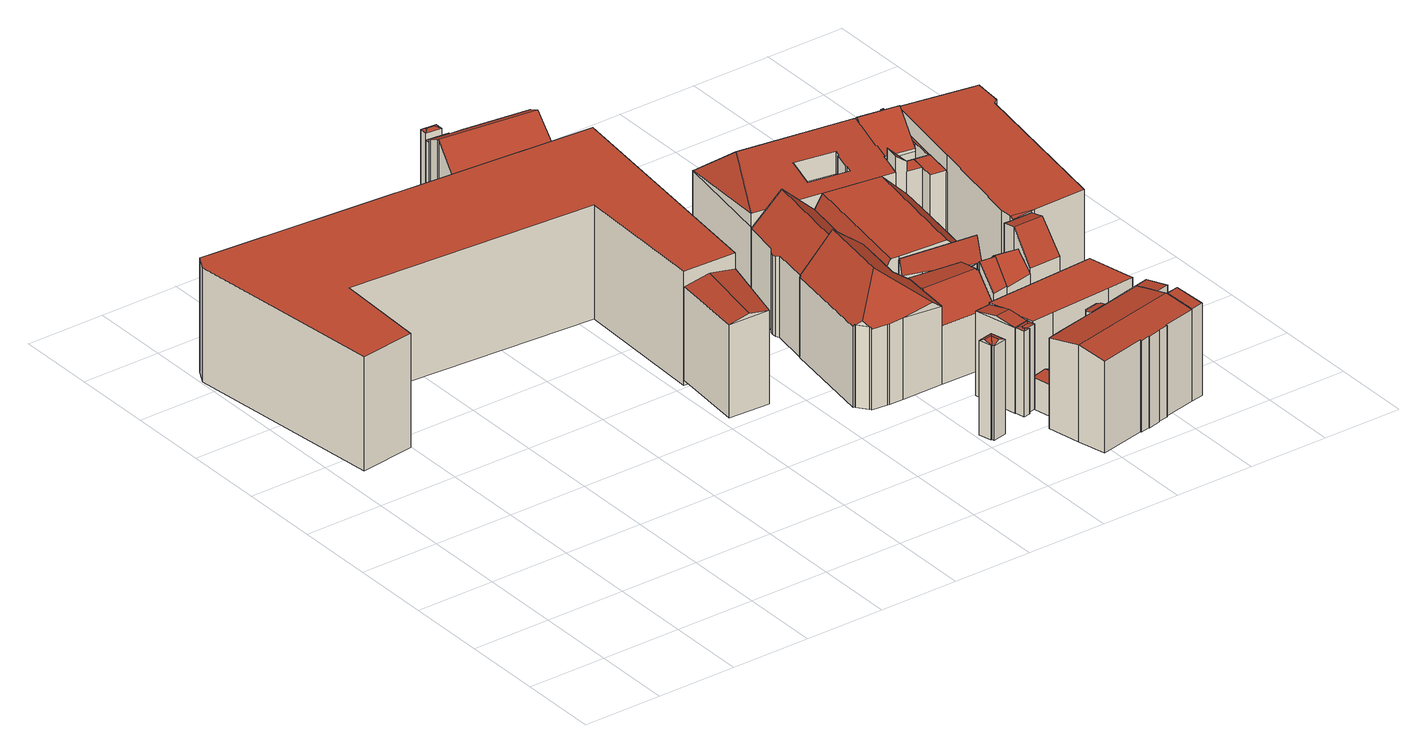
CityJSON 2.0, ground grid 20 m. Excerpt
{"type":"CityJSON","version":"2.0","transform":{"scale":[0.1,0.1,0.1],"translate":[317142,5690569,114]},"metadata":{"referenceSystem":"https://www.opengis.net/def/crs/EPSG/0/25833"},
"CityObjects":{
"building1":{"type":"Building","attributes":{"Gemeindeschluessel":14713000,"Dachneigung":90,"Dachorientierung":0,"MittlereTraufHoehe":143.34,"QualitaetDacherkennung":25,"ObjektHoehe":28.75,"BodenHoehe":114.59,"Geometrietyp2DReferenz":"3000","AbsoluteHoehe":143.34,"Dachflaeche":3677.86,"function":"31001_9998","roofType":"1000","measuredHeight":28.75,"storeysAboveGround":10},"geometry":[{"type":"MultiSurface","lod":"2","boundaries":[[[0,1,2,3]],[[1,4,5,2]],[[1,0,6,7,8,9,10,11,4]],[[5,12,13,14,15,16,17,3,2]],[[4,11,12,5]],[[11,10,13,12]],[[10,9,14,13]],[[9,8,15,14]],[[8,7,16,15]],[[7,6,17,16]],[[6,0,3,17]]],"semantics":{"surfaces":[{"type":"WallSurface"},{"type":"RoofSurface"},{"type":"GroundSurface"}],"values":[0,0,1,2,0,0,0,0,0,0,0]}}]},
"building2":{"type":"Building","attributes":{"Gemeindeschluessel":14713000,"Dachneigung":79.06,"Dachorientierung":-169.99,"MittlereTraufHoehe":139.48,"QualitaetDacherkennung":45,"ObjektHoehe":24.61,"BodenHoehe":116.01,"Geometrietyp2DReferenz":"3000","AbsoluteHoehe":140.63,"Dachflaeche":230.26,"function":"31001_9998","roofType":"3100","measuredHeight":24.61,"storeysAboveGround":8},"geometry":[{"type":"MultiSurface","lod":"2","boundaries":[[[18,19,20,21]],[[19,22,23,20]],[[22,24,25,23]],[[24,18,21,25]],[[22,19,26]],[[18,24,27]],[[19,18,27,26]],[[24,22,26,27]],[[21,20,23,25]]],"semantics":{"surfaces":[{"type":"WallSurface"},{"type":"RoofSurface"},{"type":"GroundSurface"}],"values":[0,0,0,0,0,0,1,1,2]}}]},
"building3":{"type":"Building","attributes":{"Dachtyp_tdc":"tdcFreeFormRoof","Gemeindeschluessel":14713000,"Dachneigung":25.82,"QualitaetDacherkennung":21,"Geometrietyp2DReferenz":"3000","function":"31001_9998","roofType":"5000","measuredHeight":24.73},"geometry":[{"type":"MultiSurface","lod":"2","boundaries":[[[28,29,30]],[[31,28,30,32]],[[33,34,35,36,37,38]],[[30,29,34,33]],[[29,39,35,34]],[[39,40,36,35]],[[40,41,37,36]],[[41,32,38,37]],[[32,30,33,38]],[[42,43,31,32,41]],[[42,41,40]],[[43,42,40,39]],[[28,31,43,39,29]]],"semantics":{"surfaces":[{"type":"WallSurface"},{"type":"RoofSurface"},{"type":"GroundSurface"}],"values":[0,1,2,0,0,0,0,0,0,1,0,1,1]}}]},
"building4":{"type":"Building","attributes":{"Dachtyp_tdc":"tdcFreeFormRoof","Gemeindeschluessel":14713000,"Dachneigung":50.03,"QualitaetDacherkennung":28,"Geometrietyp2DReferenz":"3000","function":"31001_9998","roofType":"5000","measuredHeight":29.84},"geometry":[{"type":"MultiSurface","lod":"2","boundaries":[[[44,45,46,47]],[[45,48,49,46]],[[48,50,51,49]],[[50,52,53,51]],[[52,54,55,53]],[[54,56,57,55]],[[56,58,59,57]],[[58,60,61,59]],[[60,62,63,61]],[[62,64,65,63]],[[64,66,67,65]],[[66,68,69,67]],[[68,70,71,69]],[[70,72,73,71]],[[72,74,75,73]],[[74,76,77,75]],[[76,78,79,77]],[[78,44,47,79]],[[58,56,54,80,81,82,64,62,60]],[[80,52,50,48,45,44,78,83,81]],[[81,83,76,74,72,70,68,66,82]],[[54,52,80]],[[66,64,82]],[[78,76,83]],[[47,46,49,51,53,55,57,59,61,63,65,67,69,71,73,75,77,79]]],"semantics":{"surfaces":[{"type":"WallSurface"},{"type":"RoofSurface"},{"type":"GroundSurface"}],"values":[0,0,0,0,0,0,0,0,0,0,0,0,0,0,0,0,0,0,1,1,1,0,0,0,2]}}]},
"building5":{"type":"Building","attributes":{"Gemeindeschluessel":14713000,"Geometrietyp2DReferenz":"3000","function":"31001_9998","roofType":"9999"},"children":["building5-1","building5-2","building5-3"]},
"building5-1":{"type":"BuildingPart","attributes":{"Dachtyp_tdc":"tdcFreeFormRoof","Dachneigung":25.51,"QualitaetDacherkennung":22,"Geometrietyp2DReferenz":"3000","roofType":"5000","measuredHeight":25.89},"parents":["building5"],"geometry":[{"type":"MultiSurface","lod":"2","boundaries":[[[84,85,86,87]],[[85,88,89,90,86]],[[91,84,87,92,93]],[[88,85,94]],[[85,84,95,94]],[[84,91,95]],[[91,88,94,95]],[[87,86,90,92]],[[93,89,88,91]],[[92,90,89,93]]],"semantics":{"surfaces":[{"type":"WallSurface"},{"type":"RoofSurface"},{"type":"GroundSurface"},{"type":"ClosureSurface"}],"values":[0,0,0,1,1,1,1,2,0,3]}}]},
"building5-2":{"type":"BuildingPart","attributes":{"Dachtyp_tdc":"tdcGableRoof","Dachneigung":43.64,"QualitaetDacherkennung":19,"Geometrietyp2DReferenz":"3000","roofType":"3100","measuredHeight":26.24},"parents":["building5"],"geometry":[{"type":"MultiSurface","lod":"2","boundaries":[[[96,97,98,99]],[[100,101,102,103,104,105,106,107,97]],[[97,96,108,100]],[[98,109,110,111,112,113,114,115,116,117,99]],[[97,107,109,98]],[[107,106,110,109]],[[106,105,111,110]],[[105,104,118,112,111]],[[103,102,114,113,119]],[[102,101,115,114]],[[101,100,116,115]],[[100,108,117,116]],[[108,96,99,117]],[[119,118,104,103]],[[119,113,112,118]]],"semantics":{"surfaces":[{"type":"WallSurface"},{"type":"RoofSurface"},{"type":"GroundSurface"},{"type":"ClosureSurface"}],"values":[0,1,1,2,0,0,0,0,0,0,0,0,0,0,3]}}]},
"building5-3":{"type":"BuildingPart","attributes":{"Dachtyp_tdc":"tdcPolyFlatRoof","Dachneigung":0,"QualitaetDacherkennung":14,"Geometrietyp2DReferenz":"3000","roofType":"1000","measuredHeight":23.74},"parents":["building5"],"geometry":[{"type":"MultiSurface","lod":"2","boundaries":[[[89,120,121,90]],[[120,119,113,121]],[[118,93,92,112]],[[118,119,120,89,93]],[[90,121,113,112,92]],[[112,113,119,118]],[[90,92,93,89]]],"semantics":{"surfaces":[{"type":"WallSurface"},{"type":"RoofSurface"},{"type":"GroundSurface"},{"type":"ClosureSurface"}],"values":[0,0,0,1,2,3,3]}}]},
"building6":{"type":"Building","attributes":{"Dachtyp_tdc":"tdcFreeFormRoof","Gemeindeschluessel":14713000,"Dachneigung":11.14,"QualitaetDacherkennung":43,"Geometrietyp2DReferenz":"3000","function":"31001_9998","roofType":"5000","measuredHeight":21.67},"geometry":[{"type":"MultiSurface","lod":"2","boundaries":[[[122,123,124,125]],[[123,126,127,124]],[[126,128,129,127]],[[128,130,131,129]],[[130,132,133,131]],[[132,122,125,133]],[[134,132,130]],[[135,134,130,128]],[[136,137,135,128,126]],[[136,126,123]],[[137,136,123,122]],[[134,135,137,122,132]],[[125,124,127,129,131,133]]],"semantics":{"surfaces":[{"type":"WallSurface"},{"type":"RoofSurface"},{"type":"GroundSurface"}],"values":[0,0,0,0,0,0,1,1,1,1,1,1,2]}}]},
"building7":{"type":"Building","attributes":{"Dachtyp_tdc":"tdcFreeFormRoof","Gemeindeschluessel":14713000,"Dachneigung":42.42,"QualitaetDacherkennung":17,"Geometrietyp2DReferenz":"3000","function":"31001_9998","roofType":"5000","measuredHeight":21.02},"geometry":[{"type":"MultiSurface","lod":"2","boundaries":[[[138,139,51,53]],[[139,140,49,51]],[[140,141,142,49]],[[141,143,144,142]],[[145,146,147,138,148,149,150,151]],[[152,153,154,146,145]],[[139,147,146,154,140]],[[140,154,153,141]],[[141,153,152,143]],[[143,152,145,151,155]],[[155,151,150,156]],[[156,150,149,157]],[[157,149,148]],[[138,147,139]],[[144,158,159,160,161,53,51,49,142]],[[143,155,158,144]],[[155,156,159,158]],[[156,157,160,159]],[[157,148,161,160]],[[148,138,53,161]]],"semantics":{"surfaces":[{"type":"WallSurface"},{"type":"RoofSurface"},{"type":"GroundSurface"}],"values":[0,0,0,0,1,1,0,0,0,0,0,0,0,0,2,0,0,0,0,0]}}]},
"building8":{"type":"Building","attributes":{"Gemeindeschluessel":14713000,"Geometrietyp2DReferenz":"3000","function":"31001_9998","roofType":"9999"},"children":["building8-1","building8-2","building8-3","building8-4","building8-5","building8-6"]},
"building8-1":{"type":"BuildingPart","attributes":{"Dachtyp_tdc":"tdcPolyFlatRoof","Dachneigung":0,"QualitaetDacherkennung":0,"Geometrietyp2DReferenz":"3000","roofType":"9999","measuredHeight":3.25},"parents":["building8"],"geometry":[{"type":"MultiSurface","lod":"2","boundaries":[[[162,163,164,165]],[[165,164,166,167]],[[164,163,168,166]],[[163,162,169,168]],[[167,166,168,169]],[[167,169,162,165]]],"semantics":{"surfaces":[{"type":"RoofSurface"},{"type":"WallSurface"},{"type":"GroundSurface"},{"type":"ClosureSurface"}],"values":[0,1,1,1,2,3]}}]},
"building8-2":{"type":"BuildingPart","attributes":{"Dachtyp_tdc":"tdcGableRoof","Dachneigung":44.38,"QualitaetDacherkennung":53,"Geometrietyp2DReferenz":"3000","roofType":"3100","measuredHeight":23.27},"parents":["building8"],"geometry":[{"type":"MultiSurface","lod":"2","boundaries":[[[170,171,172,173]],[[174,175,176,177,178,179]],[[175,180,181,176]],[[180,182,183,181]],[[182,170,173,183]],[[180,175,174,184]],[[184,185,186,171,170,182,180]],[[172,187,188,177,176,181,183,173]],[[187,172,171,186,189]],[[190,185,184]],[[191,189,186,185,190]],[[188,187,189,191]],[[174,179,190,184]],[[179,178,191,190]],[[178,177,188,191]]],"semantics":{"surfaces":[{"type":"WallSurface"},{"type":"RoofSurface"},{"type":"GroundSurface"},{"type":"ClosureSurface"}],"values":[0,0,0,0,0,1,1,2,3,0,3,3,0,3,3]}}]},
"building8-3":{"type":"BuildingPart","attributes":{"Dachtyp_tdc":"tdcGableRoof","Dachneigung":69.3,"QualitaetDacherkennung":6,"Geometrietyp2DReferenz":"3000","roofType":"3100","measuredHeight":24.21},"parents":["building8"],"geometry":[{"type":"MultiSurface","lod":"2","boundaries":[[[192,193,194,195]],[[193,196,197,194]],[[196,198,199,200,197]],[[201,202,203,204,205]],[[206,207,203,202,208,209,210,211]],[[206,211,212]],[[212,211,210,192]],[[192,210,209,193]],[[193,209,208,196]],[[196,208,202,201,198]],[[213,207,206]],[[214,204,203,207,213]],[[168,215,187,172,195,194,197,200,169]],[[214,213,216,215,168,163]],[[212,192,195,172,171]],[[163,162,217,218,214]],[[163,168,169,162]],[[169,200,199,217,162]],[[217,199,198,218]],[[204,214,218,205]],[[205,218,198,201]],[[219,216,213,206]],[[189,216,219,186]],[[187,215,216,189]],[[171,186,219,206,212]],[[171,172,187,189,186]]],"semantics":{"surfaces":[{"type":"WallSurface"},{"type":"RoofSurface"},{"type":"GroundSurface"},{"type":"ClosureSurface"}],"values":[0,0,0,1,1,0,0,0,0,0,0,0,2,0,0,0,3,3,3,0,3,0,3,3,0,3]}}]},
"building8-4":{"type":"BuildingPart","attributes":{"Dachtyp_tdc":"tdcGableRoof","Dachneigung":43.13,"QualitaetDacherkennung":54,"Geometrietyp2DReferenz":"3000","roofType":"3100","measuredHeight":28.37},"parents":["building8"],"geometry":[{"type":"MultiSurface","lod":"2","boundaries":[[[220,221,222,223]],[[221,224,225,222]],[[224,226,227,225]],[[226,228,229,227]],[[228,230,231,229]],[[230,232,233,231]],[[232,234,235,233]],[[234,236,237,235]],[[236,238,239,240,241,237]],[[242,220,223,243,244,245]],[[236,234,232,230,228,226,224,221,220]],[[220,242,238,236]],[[223,222,225,227,229,231,233,235,237,241,243]],[[245,239,238,242]],[[244,243,241,240]],[[244,240,239,245]]],"semantics":{"surfaces":[{"type":"WallSurface"},{"type":"RoofSurface"},{"type":"GroundSurface"},{"type":"ClosureSurface"}],"values":[0,0,0,0,0,0,0,0,0,0,1,1,2,0,3,3]}}]},
"building8-5":{"type":"BuildingPart","attributes":{"Dachtyp_tdc":"tdcFreeFormRoof","Dachneigung":45.69,"QualitaetDacherkennung":35,"Geometrietyp2DReferenz":"3000","roofType":"5000","measuredHeight":23.11},"parents":["building8"],"geometry":[{"type":"MultiSurface","lod":"2","boundaries":[[[246,247,248,249,250]],[[250,249,179,178]],[[251,252,253,254]],[[254,253,255,256]],[[256,255,247,246]],[[257,258,252,251]],[[216,258,257]],[[259,177,188,187,215,260,261,262,263,264]],[[250,178,177,259]],[[216,257,260,215]],[[257,251,261,260]],[[251,254,262,261]],[[254,256,263,262]],[[256,246,264,263]],[[246,250,259,264]],[[252,258,216,219,265,248,247,255,253]],[[248,265,185,190,179,249]],[[186,185,265,219]],[[191,190,185,186,189]],[[178,179,190,191]],[[189,186,219,216]],[[187,188,191,189]],[[215,187,189,216]],[[188,177,178,191]]],"semantics":{"surfaces":[{"type":"WallSurface"},{"type":"GroundSurface"},{"type":"RoofSurface"},{"type":"ClosureSurface"}],"values":[0,0,0,0,0,0,0,1,0,0,0,0,0,0,0,2,2,0,3,3,3,3,3,3]}}]},
"building8-6":{"type":"BuildingPart","attributes":{"Dachtyp_tdc":"tdcCutGableRoof","Dachneigung":0,"QualitaetDacherkennung":50,"Geometrietyp2DReferenz":"3000","roofType":"9999","measuredHeight":24.41},"parents":["building8"],"geometry":[{"type":"MultiSurface","lod":"2","boundaries":[[[240,266,267,241]],[[266,268,165,167,267]],[[199,269,270,200]],[[269,271,272,270]],[[271,244,243,272]],[[245,273,274,275,276,239]],[[277,278,279,280,205,218,217]],[[281,280,279,276,275]],[[199,198,201,281,275,274,269]],[[266,278,277,268]],[[240,239,276,279,278,266]],[[268,277,217]],[[269,274,273,271]],[[271,273,245,244]],[[241,267,167,169,200,270,272,243]],[[162,165,268,217]],[[162,169,167,165]],[[169,162,217,199,200]],[[241,243,244,240]],[[280,281,201,205]],[[218,198,199,217]],[[198,218,205,201]],[[244,245,239,240]]],"semantics":{"surfaces":[{"type":"WallSurface"},{"type":"RoofSurface"},{"type":"GroundSurface"},{"type":"ClosureSurface"}],"values":[0,0,0,0,0,1,1,1,0,0,0,0,0,0,2,0,3,3,3,0,3,3,3]}}]},
"building9":{"type":"Building","attributes":{"Gemeindeschluessel":14713000,"Geometrietyp2DReferenz":"3000","function":"31001_9998","roofType":"9999"},"children":["building9-1","building9-2","building9-3","building9-4","building9-5","building9-6","building9-7"]},
"building9-1":{"type":"BuildingPart","attributes":{"Dachtyp_tdc":"tdcPolyFlatRoof","Dachneigung":8.9,"QualitaetDacherkennung":39,"Geometrietyp2DReferenz":"3000","roofType":"2100","measuredHeight":23},"parents":["building9"],"geometry":[{"type":"MultiSurface","lod":"2","boundaries":[[[282,283,284]],[[282,285,286,283]],[[285,287,288,286]],[[287,289,290,288]],[[289,291,292,290]],[[291,293,294,295,292]],[[293,291,289,287,285,282]],[[283,286,288,290,292,295]],[[284,294,293,282]],[[283,295,294,284]]],"semantics":{"surfaces":[{"type":"WallSurface"},{"type":"RoofSurface"},{"type":"GroundSurface"},{"type":"ClosureSurface"}],"values":[0,0,0,0,0,0,1,2,0,3]}}]},
"building9-2":{"type":"BuildingPart","attributes":{"Dachtyp_tdc":"tdcGableRoof","Dachneigung":11.15,"QualitaetDacherkennung":21,"Geometrietyp2DReferenz":"3000","roofType":"3100","measuredHeight":8.63},"parents":["building9"],"geometry":[{"type":"MultiSurface","lod":"2","boundaries":[[[296,297,298,299]],[[297,300,301,298]],[[302,303,304,305]],[[303,306,283,304]],[[307,300,297,296,308]],[[308,306,303,302,307]],[[283,309,299,298,301,310,305,304]],[[309,283,306,308]],[[296,299,309,308]],[[310,301,300,307]],[[302,305,310,307]]],"semantics":{"surfaces":[{"type":"WallSurface"},{"type":"RoofSurface"},{"type":"GroundSurface"},{"type":"ClosureSurface"}],"values":[0,0,0,0,1,1,2,3,3,3,3]}}]},
"building9-3":{"type":"BuildingPart","attributes":{"Dachtyp_tdc":"tdcPolyFlatRoof","Dachneigung":8.75,"QualitaetDacherkennung":75,"Geometrietyp2DReferenz":"3000","roofType":"2100","measuredHeight":23.93},"parents":["building9"],"geometry":[{"type":"MultiSurface","lod":"2","boundaries":[[[311,312,313,314,315]],[[312,316,317,313]],[[316,318,319,317]],[[318,316,312,311,320]],[[314,313,317,319]],[[311,315,320]],[[315,314,319,318,320]]],"semantics":{"surfaces":[{"type":"WallSurface"},{"type":"RoofSurface"},{"type":"GroundSurface"},{"type":"ClosureSurface"}],"values":[0,0,0,1,2,0,3]}}]},
"building9-4":{"type":"BuildingPart","attributes":{"Dachtyp_tdc":"tdcPolyFlatRoof","Dachneigung":9.77,"QualitaetDacherkennung":45,"Geometrietyp2DReferenz":"3000","roofType":"2100","measuredHeight":24.44},"parents":["building9"],"geometry":[{"type":"MultiSurface","lod":"2","boundaries":[[[321,322,323,324]],[[322,325,326,327,323]],[[321,324,328,329]],[[329,325,322,321]],[[324,323,327,328]],[[326,325,329]],[[329,328,327,326]]],"semantics":{"surfaces":[{"type":"WallSurface"},{"type":"RoofSurface"},{"type":"GroundSurface"},{"type":"ClosureSurface"}],"values":[0,0,0,1,2,0,3]}}]},
"building9-5":{"type":"BuildingPart","attributes":{"Dachtyp_tdc":"tdcPolyFlatRoof","Dachneigung":0,"QualitaetDacherkennung":45,"Geometrietyp2DReferenz":"3000","roofType":"1000","measuredHeight":21.91},"parents":["building9"],"geometry":[{"type":"MultiSurface","lod":"2","boundaries":[[[330,331,302,305,332]],[[331,330,333,334,335,336,337,338,339,340]],[[301,341,342,343,344,345,332,305,310]],[[340,339,346,341,301,300]],[[336,335,343,342,347]],[[335,334,344,343]],[[334,333,345,344]],[[333,330,332,345]],[[300,307,302,331,340]],[[300,301,310,307]],[[307,310,305,302]],[[347,337,336]],[[338,346,339]],[[347,342,341,346]],[[347,346,338,337]]],"semantics":{"surfaces":[{"type":"WallSurface"},{"type":"RoofSurface"},{"type":"GroundSurface"},{"type":"ClosureSurface"}],"values":[0,1,2,0,0,0,0,0,0,3,3,0,0,3,3]}}]},
"building9-6":{"type":"BuildingPart","attributes":{"Dachtyp_tdc":"tdcGableRoof","Dachneigung":10.05,"QualitaetDacherkennung":59,"Geometrietyp2DReferenz":"3000","roofType":"3100","measuredHeight":24.42},"parents":["building9"],"geometry":[{"type":"MultiSurface","lod":"2","boundaries":[[[348,349,350,351]],[[349,352,353,350]],[[352,354,355,353]],[[354,356,357,355]],[[356,358,359,357]],[[358,360,361,359]],[[360,362,363,361]],[[362,364,365,363]],[[364,366,367,365]],[[366,368,369,367]],[[368,370,299,369]],[[370,296,299]],[[294,371,372,295]],[[371,315,314,372]],[[373,374,319,318]],[[373,329,328,374]],[[326,348,351,327]],[[373,318,320,315,371,294,284,370,368,366]],[[366,364,362,360,358,356,354,352,349,348,326,329,373]],[[351,350,353,355,357,359,361,363,365,367,369,299,309,283,295,372,314,319,374,328,327]],[[284,306,308,296,370]],[[294,295,283,306,284]],[[306,283,309,308]],[[308,309,299,296]],[[319,314,315,320,318]],[[326,327,328,329]]],"semantics":{"surfaces":[{"type":"WallSurface"},{"type":"RoofSurface"},{"type":"GroundSurface"},{"type":"ClosureSurface"}],"values":[0,0,0,0,0,0,0,0,0,0,0,0,0,0,0,0,0,1,1,2,0,3,3,3,3,3]}}]},
"building9-7":{"type":"BuildingPart","attributes":{"Dachtyp_tdc":"tdcGableRoof","Dachneigung":10.04,"QualitaetDacherkennung":52,"Geometrietyp2DReferenz":"3000","roofType":"3100","measuredHeight":22.48},"parents":["building9"],"geometry":[{"type":"MultiSurface","lod":"2","boundaries":[[[346,375,376,341]],[[375,377,378,376]],[[377,347,342,378]],[[377,375,379]],[[375,346,338,380,379]],[[347,377,379,380,337]],[[341,376,378,342]],[[341,342,347,346]],[[380,338,337]],[[337,338,346,347]]],"semantics":{"surfaces":[{"type":"WallSurface"},{"type":"RoofSurface"},{"type":"GroundSurface"},{"type":"ClosureSurface"}],"values":[0,0,0,0,1,1,2,3,0,3]}}]},
"building10":{"type":"Building","attributes":{"Gemeindeschluessel":14713000,"Geometrietyp2DReferenz":"3000","function":"31001_9998","roofType":"9999"},"children":["building10-1","building10-2","building10-3","building10-4","building10-5","building10-6","building10-7","building10-8","building10-9"]},
"building10-1":{"type":"BuildingPart","attributes":{"Dachtyp_tdc":"tdcPolyFlatRoof","Dachneigung":0,"QualitaetDacherkennung":42,"Geometrietyp2DReferenz":"3000","roofType":"1000","measuredHeight":24},"parents":["building10"],"geometry":[{"type":"MultiSurface","lod":"2","boundaries":[[[381,382,383,384]],[[385,386,387,388]],[[386,385,381,384]],[[383,382,388,387]],[[388,382,381,385]],[[384,383,387,386]]],"semantics":{"surfaces":[{"type":"WallSurface"},{"type":"RoofSurface"},{"type":"GroundSurface"},{"type":"ClosureSurface"}],"values":[0,0,1,2,3,3]}}]},
"building10-2":{"type":"BuildingPart","attributes":{"Dachtyp_tdc":"tdcGableRoof","Dachneigung":41.92,"QualitaetDacherkennung":60,"Geometrietyp2DReferenz":"3000","roofType":"3100","measuredHeight":29.08},"parents":["building10"],"geometry":[{"type":"MultiSurface","lod":"2","boundaries":[[[389,390,391,392,393]],[[394,395,396,397,398]],[[395,399,400,396]],[[401,402,403,399,404,405,406]],[[407,408,402,401,409,410]],[[389,407,410,390]],[[394,405,404,395]],[[395,404,399]],[[393,392,397,396,400]],[[398,397,392,391]],[[398,391,390,394]],[[393,400,399,389]],[[409,401,406]],[[390,410,409,406,405,394]],[[402,408,403]],[[399,403,408,407,389]]],"semantics":{"surfaces":[{"type":"WallSurface"},{"type":"RoofSurface"},{"type":"GroundSurface"},{"type":"ClosureSurface"}],"values":[0,0,0,1,1,0,0,0,2,3,3,3,0,3,0,3]}}]},
"building10-3":{"type":"BuildingPart","attributes":{"Dachtyp_tdc":"tdcPolyFlatRoof","Dachneigung":0,"QualitaetDacherkennung":1,"Geometrietyp2DReferenz":"3000","roofType":"1000","measuredHeight":23.5},"parents":["building10"],"geometry":[{"type":"MultiSurface","lod":"2","boundaries":[[[411,412,413,414]],[[415,416,407,389,393,417]],[[418,419,420,421,400,399]],[[419,418,403,408,416,415,412,411,422,423]],[[414,413,417,393,400,421,424]],[[417,413,412,415]],[[399,403,418]],[[408,407,416]],[[399,400,393,389]],[[389,407,408,403,399]],[[423,420,419]],[[414,424,422,411]],[[424,421,420,423,422]]],"semantics":{"surfaces":[{"type":"WallSurface"},{"type":"RoofSurface"},{"type":"GroundSurface"},{"type":"ClosureSurface"}],"values":[0,0,0,1,2,3,0,0,3,3,0,3,3]}}]},
"building10-4":{"type":"BuildingPart","attributes":{"Dachtyp_tdc":"tdcFreeFormRoof","Dachneigung":23.85,"QualitaetDacherkennung":26,"Geometrietyp2DReferenz":"3000","roofType":"5000","measuredHeight":16.94},"parents":["building10"],"geometry":[{"type":"MultiSurface","lod":"2","boundaries":[[[425,426,427,428]],[[426,429,430,427]],[[429,425,428,430]],[[429,426,425]],[[428,427,430]]],"semantics":{"surfaces":[{"type":"WallSurface"},{"type":"RoofSurface"},{"type":"GroundSurface"}],"values":[0,0,0,1,2]}}]},
"building10-5":{"type":"BuildingPart","attributes":{"Dachtyp_tdc":"tdcPolyFlatRoof","Dachneigung":0,"QualitaetDacherkennung":52,"Geometrietyp2DReferenz":"3000","roofType":"1000","measuredHeight":24},"parents":["building10"],"geometry":[{"type":"MultiSurface","lod":"2","boundaries":[[[431,432,433,413,412]],[[432,384,383,433]],[[386,434,415,417,387]],[[434,386,384,432,431]],[[413,433,383,387,417]],[[387,383,384,386]],[[412,415,434,431]],[[412,413,417,415]]],"semantics":{"surfaces":[{"type":"WallSurface"},{"type":"RoofSurface"},{"type":"GroundSurface"},{"type":"ClosureSurface"}],"values":[0,0,0,1,2,3,0,3]}}]},
"building10-6":{"type":"BuildingPart","attributes":{"Dachtyp_tdc":"tdcHipAndGableRoof","Dachneigung":11.46,"QualitaetDacherkennung":18,"Geometrietyp2DReferenz":"3000","roofType":"5000","measuredHeight":28.39},"parents":["building10"],"geometry":[{"type":"MultiSurface","lod":"2","boundaries":[[[435,398,397,436]],[[391,437,438,392]],[[437,439,440,438]],[[439,441,442,440]],[[441,443,444,442]],[[445,446,447,448]],[[446,449,450,447]],[[449,451,452,450]],[[451,453,454,452]],[[453,455,428,454]],[[455,456,427,428]],[[456,457,430,427]],[[457,458,459,430]],[[458,445,448,459]],[[443,460,388,444]],[[461,462,463,464]],[[462,465,466,463]],[[465,467,468,466]],[[467,469,470,468]],[[469,435,436,470]],[[471,472,473]],[[472,474,475,476,477,478,479,480,409,406,481,473],[482,483,484,485,486,487,488,489,490]],[[481,491,492,469,467,471,473]],[[469,492,435]],[[435,492,491,405,394,398]],[[391,390,410,480,479,437]],[[437,479,478,439]],[[439,478,477,441]],[[441,477,476,443]],[[445,482,490,446]],[[446,490,489,449]],[[449,489,488,451]],[[451,488,487,453]],[[453,487,486,455]],[[455,486,485,456]],[[456,485,484,457]],[[458,483,482,445]],[[457,484,483,458]],[[443,476,475,460]],[[461,474,472,462]],[[462,472,471,465]],[[465,471,467]],[[436,397,392,438,440,442,444,388,464,463,466,468,470],[448,447,450,452,454,428,427,430,459]],[[392,397,398,391]],[[464,388,460,461]],[[410,409,480]],[[405,491,481,406]],[[398,394,390,391]],[[390,394,405,406,409,410]],[[460,475,474,461]]],"semantics":{"surfaces":[{"type":"WallSurface"},{"type":"RoofSurface"},{"type":"GroundSurface"},{"type":"ClosureSurface"}],"values":[0,0,0,0,0,0,0,0,0,0,0,0,0,0,0,0,0,0,0,0,1,1,1,0,0,0,0,0,0,0,0,0,0,0,0,0,0,0,0,0,0,0,2,3,3,0,0,3,3,3]}}]},
"building10-7":{"type":"BuildingPart","attributes":{"Dachtyp_tdc":"tdcGableRoof","Dachneigung":50.41,"QualitaetDacherkennung":45,"Geometrietyp2DReferenz":"3000","roofType":"3100","measuredHeight":28.06},"parents":["building10"],"geometry":[{"type":"MultiSurface","lod":"2","boundaries":[[[493,494,495,496]],[[494,497,498,495]],[[497,499,500,498]],[[499,501,502,500]],[[497,494,493,503]],[[503,504,505,501,499,497]],[[506,507,508,496,495,498,500,502]],[[505,504,507,506]],[[504,503,508,507]],[[503,493,496,508]],[[505,506,502,501]]],"semantics":{"surfaces":[{"type":"WallSurface"},{"type":"RoofSurface"},{"type":"GroundSurface"},{"type":"ClosureSurface"}],"values":[0,0,0,0,1,1,2,0,0,0,3]}}]},
"building10-8":{"type":"BuildingPart","attributes":{"Dachtyp_tdc":"tdcFreeFormRoof","Dachneigung":0.205,"QualitaetDacherkennung":42,"Geometrietyp2DReferenz":"3000","roofType":"5000","measuredHeight":27.86},"parents":["building10"],"geometry":[{"type":"MultiSurface","lod":"2","boundaries":[[[509,510,511,512]],[[510,513,514,511]],[[513,515,505,506,514]],[[516,517,518,502,501]],[[517,519,520,518]],[[519,521,411,414,520]],[[420,522,523,421]],[[522,524,525,523]],[[524,526,527,525]],[[526,528,529,527]],[[528,530,531,529]],[[530,532,533,531]],[[532,534,535,533]],[[534,536,537,535]],[[536,538,539,537]],[[538,509,512,539]],[[534,532,530,528,526,524,522,420,423,540]],[[517,516,515,513]],[[540,521,519,517,513,510,509,538,536,534]],[[512,511,514,506,502,518,520,414,424,421,523,525,527,529,531,533,535,537,539]],[[516,501,505,515]],[[501,502,506,505]],[[422,411,521,540]],[[424,414,411,422]],[[423,422,540]],[[424,422,423,420,421]]],"semantics":{"surfaces":[{"type":"WallSurface"},{"type":"RoofSurface"},{"type":"GroundSurface"},{"type":"ClosureSurface"}],"values":[0,0,0,0,0,0,0,0,0,0,0,0,0,0,0,0,1,1,1,2,0,3,0,3,0,3]}}]},
"building10-9":{"type":"BuildingPart","attributes":{"Dachtyp_tdc":"tdcPolyFlatRoof","Dachneigung":36.34,"QualitaetDacherkennung":13,"Geometrietyp2DReferenz":"3000","roofType":"2100","measuredHeight":28.61},"parents":["building10"],"geometry":[{"type":"MultiSurface","lod":"2","boundaries":[[[541,542,474,461,464,382,381]],[[541,543,542]],[[464,388,382]],[[475,474,542,543]],[[460,388,464,461]],[[460,461,474,475,385]],[[541,381,385,475,543]],[[381,382,388,460,385]]],"semantics":{"surfaces":[{"type":"WallSurface"},{"type":"RoofSurface"},{"type":"GroundSurface"},{"type":"ClosureSurface"}],"values":[0,1,2,0,3,3,0,3]}}]}
},
"vertices":[
[962,804,293],[827,810,293],[827,810,6],[962,804,6],[841,1149,293],[841,1149,6],[1033,1410,293],[26,1484,293],[6,1447,293],[59,938,293],[199,956,293],[208,1188,293],[208,1188,6],[199,956,6],[59,938,6],[6,1447,6],[26,1484,6],[1033,1410,6],
[809,622,255],[827,810,255],[827,810,20],[809,622,20],[962,804,255],[962,804,20],[914,618,255],[914,618,20],[894,807,266],[861,620,266],
[1219,197,274],[1202,193,265],[1237,201,265],[1215,219,274],[1229,240,265],[1237,201,27],[1202,193,27],[1200,200,27],[1198,199,27],[1190,232,27],[1229,240,27],[1200,200,265],[1198,199,265],[1190,232,265],[1194,216,274],[1214,220,274],
[1220,619,266],[1212,573,267],[1212,573,23],[1220,619,23],[1258,569,232],[1258,569,23],[1257,455,221],[1257,455,23],[1257,454,220],[1257,454,23],[1152,454,229],[1152,454,23],[1117,456,226],[1117,456,23],[1112,456,226],[1112,456,23],[1072,461,225],[1072,461,23],[1073,464,229],[1073,464,23],[1070,465,230],[1070,465,23],[1051,489,231],[1051,489,23],[1051,493,230],[1051,493,23],[1047,493,226],[1047,493,23],[1081,730,226],[1081,730,23],[1082,729,228],[1082,729,23],[1082,731,228],[1082,731,23],[1234,706,264],[1234,706,23],[1232,454,239],[1134,535,322],[1060,477,244],[1160,718,322],
[760,1665,264],[800,1663,264],[800,1663,10],[760,1665,10],[799,1641,264],[799,1641,248],[799,1641,10],[759,1646,264],[759,1646,10],[759,1646,248],[789,1653,269],[769,1655,269],
[747,1523,203],[757,1596,273],[757,1596,10],[747,1523,10],[1003,1567,273],[1005,1597,259],[839,1620,258],[816,1623,257],[757,1631,257],[757,1625,260],[755,1597,272],[757,1597,272],[997,1499,208],[757,1597,10],[755,1597,10],[757,1625,10],[757,1631,10],[816,1623,10],[839,1620,10],[1005,1597,10],[1003,1567,10],[997,1499,10],[757,1631,248],[816,1623,248],
[816,1639,248],[816,1639,10],
[1328,240,243],[1329,235,243],[1329,235,28],[1328,240,28],[1312,232,243],[1312,232,28],[1307,257,243],[1307,257,28],[1346,266,243],[1346,266,28],[1350,245,243],[1350,245,28],[1337,253,245],[1320,249,245],[1319,241,244],[1318,246,244],
[1257,454,171],[1257,455,171],[1258,569,171],[1258,597,171],[1258,597,23],[1401,575,171],[1401,575,23],[1398,520,233],[1257,522,233],[1257,455,172],[1396,452,171],[1396,453,172],[1402,517,230],[1398,517,230],[1401,575,222],[1258,597,218],[1258,569,224],[1398,517,171],[1402,517,171],[1396,453,171],[1398,517,23],[1402,517,23],[1396,453,23],[1396,452,23],
[1453,603,55],[1455,603,55],[1490,834,55],[1488,834,55],[1490,834,22],[1488,834,22],[1455,603,22],[1453,603,22],
[1398,517,247],[1401,575,190],[1401,575,22],[1398,517,22],[1433,455,206],[1396,453,202],[1396,453,22],[1433,455,22],[1433,455,175],[1433,455,202],[1401,509,255],[1401,509,22],[1402,517,247],[1402,517,22],[1441,506,255],[1441,510,251],[1450,567,194],[1450,567,22],[1441,506,22],[1450,567,175],[1441,506,247],[1441,506,175],
[1307,590,206],[1258,597,206],[1258,597,22],[1307,590,22],[1258,598,206],[1258,598,22],[1262,616,206],[1262,616,203],[1262,616,22],[1262,616,257],[1261,611,264],[1453,589,264],[1455,603,246],[1406,606,248],[1450,567,206],[1453,588,262],[1258,598,228],[1258,597,228],[1307,590,223],[1401,575,212],[1401,575,206],[1453,588,206],[1455,603,206],[1453,588,22],[1453,588,175],[1453,603,203],[1449,603,206],[1450,567,197],
[1156,719,306],[1082,731,229],[1082,731,22],[1156,719,22],[1097,824,228],[1097,824,22],[1093,833,223],[1093,833,22],[1093,843,221],[1093,843,22],[1096,852,223],[1096,852,22],[1102,860,227],[1102,860,22],[1117,952,228],[1117,952,22],[1191,941,306],[1191,941,22],[1271,930,231],[1271,930,229],[1271,930,203],[1271,930,22],[1234,706,232],[1234,706,22],[1234,706,203],[1234,706,227],
[1503,556,175],[1503,556,201],[1501,504,253],[1499,458,213],[1499,458,175],[1470,576,175],[1470,576,185],[1476,566,194],[1476,566,175],[1478,556,204],[1478,556,175],[1463,583,175],[1463,583,179],[1499,458,22],[1463,583,22],[1470,576,22],[1476,566,22],[1478,556,22],[1503,556,22],[1442,513,253],
[1497,898,203],[1497,898,22],[1488,834,203],[1220,619,203],[1220,619,22],[1231,688,203],[1231,688,22],[1231,688,227],[1220,619,226],[1242,618,266],[1291,927,266],[1488,834,204],[1497,898,204],[1435,907,266],[1388,608,266],[1262,616,266],
[1462,191,257],[1462,191,27],[1462,191,256],[1459,204,254],[1459,204,27],[1463,211,254],[1463,211,27],[1497,218,254],[1497,218,27],[1505,213,255],[1505,213,27],[1508,201,257],[1508,201,256],[1508,201,27],
[1366,170,106],[1350,245,106],[1350,245,27],[1366,170,27],[1349,251,106],[1349,251,27],[1408,255,104],[1423,183,104],[1423,183,27],[1408,255,27],[1462,191,89],[1385,253,113],[1402,178,113],[1402,178,27],[1385,253,27],
[1609,223,257],[1641,230,257],[1641,230,27],[1609,223,27],[1609,223,256],[1654,171,266],[1654,171,27],[1622,164,266],[1622,164,27],[1617,189,262],
[1660,145,271],[1675,75,259],[1675,75,27],[1660,145,27],[1643,68,259],[1643,68,258],[1643,68,27],[1628,138,27],[1628,138,271],
[1563,264,246],[1408,255,246],[1563,264,27],[1633,269,246],[1629,284,246],[1607,388,246],[1323,371,246],[1328,348,246],[1342,284,246],[1346,266,246],[1349,251,246],[1346,266,27],[1323,371,27],[1607,388,27],[1629,284,27],[1633,269,27],[1346,266,242],[1323,371,241],
[1559,50,258],[1560,48,257],[1560,48,27],[1559,50,27],[1534,43,257],[1534,43,27],[1534,41,257],[1534,41,27],[1503,34,257],[1503,34,27],[1501,35,257],[1501,35,27],[1478,30,257],[1478,30,27],[1476,33,258],[1476,33,27],[1361,8,258],[1361,8,27],[1345,79,271],[1345,79,27],[1327,162,256],[1327,162,27],[1366,170,256],[1576,216,256],[1576,216,27],[1627,140,271],[1627,140,27],
[1307,257,242],[1307,257,27],[1283,368,241],[1283,368,27],[1295,310,251],[1335,316,251],
[1497,898,260],[1497,898,20],[1534,893,20],[1534,893,260],[1476,941,260],[1540,931,260],[1540,931,20],[1476,941,20],
[1589,990,233],[1486,1006,233],[1486,1006,231],[1486,1006,20],[1589,990,20],[1512,1161,233],[1613,1145,233],[1613,1145,20],[1512,1161,20],[1512,1161,231],[1613,1147,233],[1613,1147,20],[1498,1077,311],[1600,1061,311],[1609,1123,255],[1613,1145,235],[1512,1161,234],[1499,1085,304],[1589,990,241],[1591,1005,255],[1496,1066,300],[1486,1006,241],
[1570,850,255],[1568,851,255],[1568,851,20],[1570,850,20],[1579,925,255],[1589,990,255],[1579,925,20],[1613,1147,255],[1620,1146,255],[1620,1146,248],[1620,1146,20],[1608,1075,255],[1619,1136,255],[1608,1075,20],
[1294,1038,189],[1294,1035,189],[1294,1035,20],[1294,1038,20],[1284,971,189],[1284,971,20],
[1568,851,260],[1529,857,260],[1529,857,20],[1579,925,260],
[1318,1191,231],[1318,1191,20],[1484,992,231],[1484,992,20],[1487,991,231],[1487,991,20],[1481,956,231],[1481,956,20],[1478,957,231],[1478,957,20],[1389,971,231],[1387,971,231],[1387,971,20],[1389,971,20],[1392,1007,231],[1392,1007,20],[1395,1007,231],[1395,1007,20],[1397,1020,231],[1397,1020,20],[1294,1038,231],[1294,1035,231],[1284,971,231],[1386,955,231],[1386,955,20],[1476,941,231],[1469,902,231],[1117,952,231],[1117,952,20],[1469,902,20],[1158,1215,231],[1158,1215,20],[1159,1218,231],[1159,1218,20],[1318,1194,231],[1318,1194,20],[1158,1215,233],[1117,952,266],[1209,1128,304],[1469,902,266],[1476,941,274],[1478,957,277],[1481,956,277],[1487,991,284],[1484,992,284],[1486,1006,287],[1500,1086,304],[1389,971,277],[1386,955,274],[1284,971,275],[1294,1035,288],[1294,1038,288],[1397,1020,288],[1395,1007,285],[1392,1007,285],[1387,971,277],[1512,1161,236],[1318,1191,234],
[1579,458,228],[1499,458,226],[1499,458,20],[1579,458,20],[1501,519,301],[1501,519,20],[1503,556,292],[1503,556,20],[1526,555,292],[1526,555,20],[1577,518,301],[1577,554,292],[1577,556,292],[1577,556,20],[1577,554,20],[1577,518,20],
[1783,963,298],[1721,559,297],[1721,559,20],[1783,963,20],[1585,556,297],[1585,556,20],[1577,556,296],[1526,555,294],[1526,566,297],[1526,566,20],[1526,596,297],[1526,596,20],[1570,850,298],[1772,1122,246],[1772,1122,20],[1772,1123,245],[1772,1123,20],[1772,1124,245],[1772,1124,20],[1807,1118,245],[1807,1118,20],[1808,1118,245],[1808,1118,20],[1808,1115,247],[1808,1115,20],[1801,1042,299],[1801,1042,20],[1799,1014,298],[1799,1014,20],[1795,972,298],[1795,972,20],[1608,1075,299],
[1497,898,285],[1469,902,306],[1476,941,306]
]}
